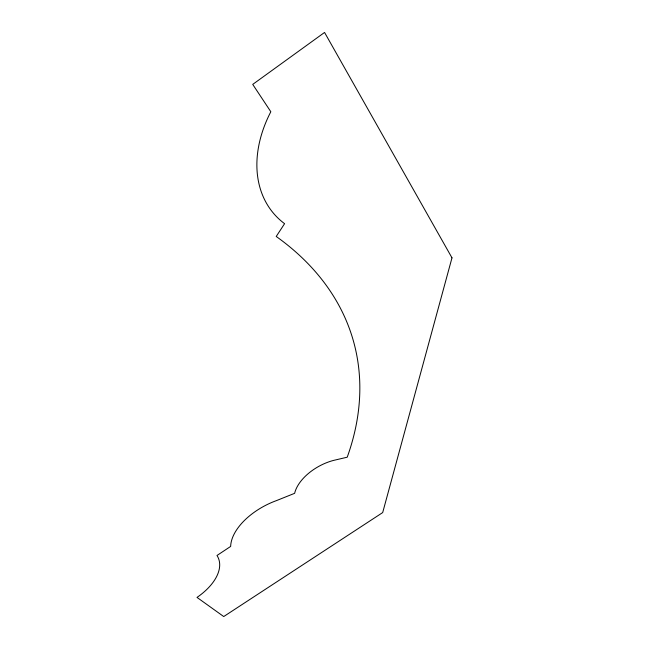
<?xml version="1.0" encoding="UTF-8"?>
<svg xmlns="http://www.w3.org/2000/svg" width="649" height="649" viewBox="0 0 649 649"><rect width="100%" height="100%" fill="white"/><g stroke="black" fill="none" stroke-linecap="round" stroke-linejoin="round"><path stroke-width="0.97" d="M451.988 257.848L382.691 512.572L223.727 616.55L197.012 597.413A53.835 29.959 -22.7 0 0 216.993 555.479L230.663 546.417A53.08 29.692 -26.4 0 1 276.531 500.582L294.638 493.321A38.778 22.163 -28.5 0 1 333.408 460.441L347.215 457.204A412.545 264.768 -15.6 0 0 276.223 236.471L284.587 223.678A123.115 90.016 -41.1 0 1 270.828 111.742L252.729 84.394L324.557 32.45L451.988 257.848"/></g></svg>
